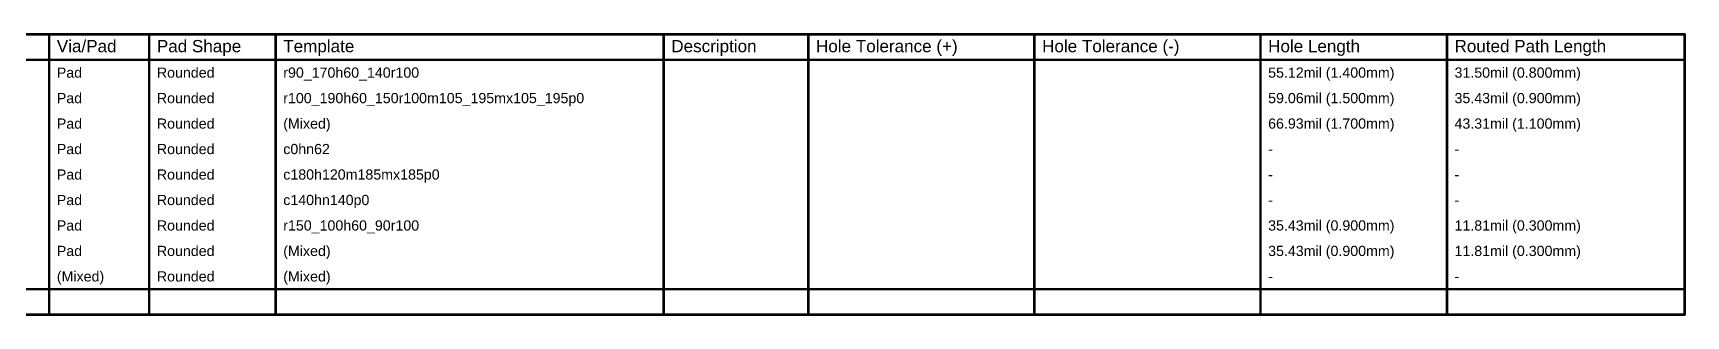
# Model space of a CAD drawing. Header units: inches. Extents: x -5 to 501, y -9 to 81.
# Drawn here: x 253.1 to 500.8, y 39.1 to 81.4 of the extents above; entities that cross this region are included whole.
import ezdxf

# ---------------------------------------------------------------- set-up
doc = ezdxf.new("R2010")
doc.units = ezdxf.units.IN
doc.layers.add('Drill Drawing', color=1, linetype='Continuous')
doc.styles.add('Arial', font='', dxfattribs={"height": 0.2})
doc.styles.get('Arial').set_extended_font_data('Arial')

msp = doc.modelspace()

# ---------------------------------------------------------------- linework, layer by layer
at = {"layer": 'Drill Drawing'}
for points in [[(129.02, 81.18, 0.381, 0.381, 0), (500.57, 81.18, 0.381, 0.381, 0)], [(255.5, 39.27, 0.381, 0.381, 0), (255.5, 81.18, 0.381, 0.381, 0)], [(270.48, 39.27, 0.381, 0.381, 0), (270.48, 81.18, 0.381, 0.381, 0)], [(289.43, 39.27, 0.381, 0.381, 0), (289.43, 81.18, 0.381, 0.381, 0)], [(347.58, 39.27, 0.381, 0.381, 0), (347.58, 81.18, 0.381, 0.381, 0)], [(369.26, 39.27, 0.381, 0.381, 0), (369.26, 81.18, 0.381, 0.381, 0)], [(403.13, 39.27, 0.381, 0.381, 0), (403.13, 81.18, 0.381, 0.381, 0)], [(437.01, 39.27, 0.381, 0.381, 0), (437.01, 81.18, 0.381, 0.381, 0)], [(464.94, 39.27, 0.381, 0.381, 0), (464.94, 81.18, 0.381, 0.381, 0)], [(500.57, 39.27, 0.381, 0.381, 0), (500.57, 81.18, 0.381, 0.381, 0)], [(129.02, 77.37, 0.381, 0.381, 0), (500.57, 77.37, 0.381, 0.381, 0)], [(129.02, 43.08, 0.381, 0.381, 0), (500.57, 43.08, 0.381, 0.381, 0)], [(129.02, 39.27, 0.381, 0.381, 0), (500.57, 39.27, 0.381, 0.381, 0)]]:
    msp.add_lwpolyline(points, format="xyseb", dxfattribs=at)
for points in [[(255.41, 81.18, 0.191, 0.191, 1), (255.6, 81.18, 0.191, 0.191, 1)], [(270.39, 81.18, 0.191, 0.191, 1), (270.58, 81.18, 0.191, 0.191, 1)], [(289.33, 81.18, 0.191, 0.191, 1), (289.52, 81.18, 0.191, 0.191, 1)], [(347.48, 81.18, 0.191, 0.191, 1), (347.67, 81.18, 0.191, 0.191, 1)], [(369.17, 81.18, 0.191, 0.191, 1), (369.36, 81.18, 0.191, 0.191, 1)], [(403.04, 81.18, 0.191, 0.191, 1), (403.23, 81.18, 0.191, 0.191, 1)], [(436.91, 81.18, 0.191, 0.191, 1), (437.1, 81.18, 0.191, 0.191, 1)], [(464.84, 81.18, 0.191, 0.191, 1), (465.04, 81.18, 0.191, 0.191, 1)], [(500.47, 81.18, 0.191, 0.191, 1), (500.66, 81.18, 0.191, 0.191, 1)], [(500.47, 81.18, 0.191, 0.191, 1), (500.66, 81.18, 0.191, 0.191, 1)], [(500.47, 77.37, 0.191, 0.191, 1), (500.66, 77.37, 0.191, 0.191, 1)], [(500.47, 43.08, 0.191, 0.191, 1), (500.66, 43.08, 0.191, 0.191, 1)], [(255.41, 39.27, 0.191, 0.191, 1), (255.6, 39.27, 0.191, 0.191, 1)], [(270.39, 39.27, 0.191, 0.191, 1), (270.58, 39.27, 0.191, 0.191, 1)], [(289.33, 39.27, 0.191, 0.191, 1), (289.52, 39.27, 0.191, 0.191, 1)], [(347.48, 39.27, 0.191, 0.191, 1), (347.67, 39.27, 0.191, 0.191, 1)], [(369.17, 39.27, 0.191, 0.191, 1), (369.36, 39.27, 0.191, 0.191, 1)], [(403.04, 39.27, 0.191, 0.191, 1), (403.23, 39.27, 0.191, 0.191, 1)], [(436.91, 39.27, 0.191, 0.191, 1), (437.1, 39.27, 0.191, 0.191, 1)], [(464.84, 39.27, 0.191, 0.191, 1), (465.04, 39.27, 0.191, 0.191, 1)], [(500.47, 39.27, 0.191, 0.191, 1), (500.66, 39.27, 0.191, 0.191, 1)], [(500.47, 39.27, 0.191, 0.191, 1), (500.66, 39.27, 0.191, 0.191, 1)]]:
    msp.add_lwpolyline(points, format="xyseb", close=True, dxfattribs=at)

# ---------------------------------------------------------------- texts
at = {"layer": 'Drill Drawing', "style": 'Arial'}
for s, height, p in [('Via/Pad', 1.829, (256.64, 78.51)), ('Pad Shape', 1.829, (271.63, 78.51)), ('Template', 1.829, (290.57, 78.51)), ('Description', 1.8288, (348.72, 78.51)), ('Hole Tolerance (+)', 1.8288, (370.4, 78.51)), ('Hole Tolerance (-)', 1.8288, (404.28, 78.51)), ('Hole Length', 1.8288, (438.15, 78.51)), ('Routed Path Length', 1.8288, (466.08, 78.51)), ('Pad', 1.524, (256.64, 74.7)), ('Rounded', 1.524, (271.63, 74.7)), ('r90_170h60_140r100', 1.524, (290.57, 74.7)), ('55.12mil (1.400mm)', 1.524, (438.15, 74.7)), ('31.50mil (0.800mm)', 1.524, (466.08, 74.7)), ('Pad', 1.524, (256.64, 70.89)), ('Rounded', 1.524, (271.63, 70.89)), ('r100_190h60_150r100m105_195mx105_195p0', 1.524, (290.57, 70.89)), ('59.06mil (1.500mm)', 1.524, (438.15, 70.89)), ('35.43mil (0.900mm)', 1.524, (466.08, 70.89)), ('Pad', 1.524, (256.64, 67.08)), ('Rounded', 1.524, (271.63, 67.08)), ('(Mixed)', 1.524, (290.57, 67.08)), ('66.93mil (1.700mm)', 1.524, (438.15, 67.08)), ('43.31mil (1.100mm)', 1.524, (466.08, 67.08)), ('Pad', 1.524, (256.64, 63.27)), ('Rounded', 1.524, (271.63, 63.27)), ('c0hn62', 1.524, (290.57, 63.27)), ('-', 1.52, (438.15, 63.27)), ('-', 1.52, (466.08, 63.27)), ('Pad', 1.524, (256.64, 59.46)), ('Rounded', 1.524, (271.63, 59.46)), ('c180h120m185mx185p0', 1.524, (290.57, 59.46)), ('-', 1.52, (438.15, 59.46)), ('-', 1.52, (466.08, 59.46)), ('Pad', 1.524, (256.64, 55.65)), ('Rounded', 1.524, (271.63, 55.65)), ('c140hn140p0', 1.524, (290.57, 55.65)), ('-', 1.52, (438.15, 55.65)), ('-', 1.52, (466.08, 55.65)), ('Pad', 1.524, (256.64, 51.84)), ('Rounded', 1.524, (271.63, 51.84)), ('r150_100h60_90r100', 1.524, (290.57, 51.84)), ('35.43mil (0.900mm)', 1.524, (438.15, 51.84)), ('11.81mil (0.300mm)', 1.524, (466.08, 51.84)), ('Pad', 1.524, (256.64, 48.03)), ('Rounded', 1.524, (271.63, 48.03)), ('(Mixed)', 1.524, (290.57, 48.03)), ('35.43mil (0.900mm)', 1.524, (438.15, 48.03)), ('11.81mil (0.300mm)', 1.524, (466.08, 48.03)), ('(Mixed)', 1.524, (256.64, 44.22)), ('Rounded', 1.524, (271.63, 44.22)), ('(Mixed)', 1.524, (290.57, 44.22)), ('-', 1.52, (438.15, 44.22)), ('-', 1.52, (466.08, 44.22))]:
    msp.add_text(s, height=height, dxfattribs=at).set_placement(p)

doc.saveas('drawing.dxf')
